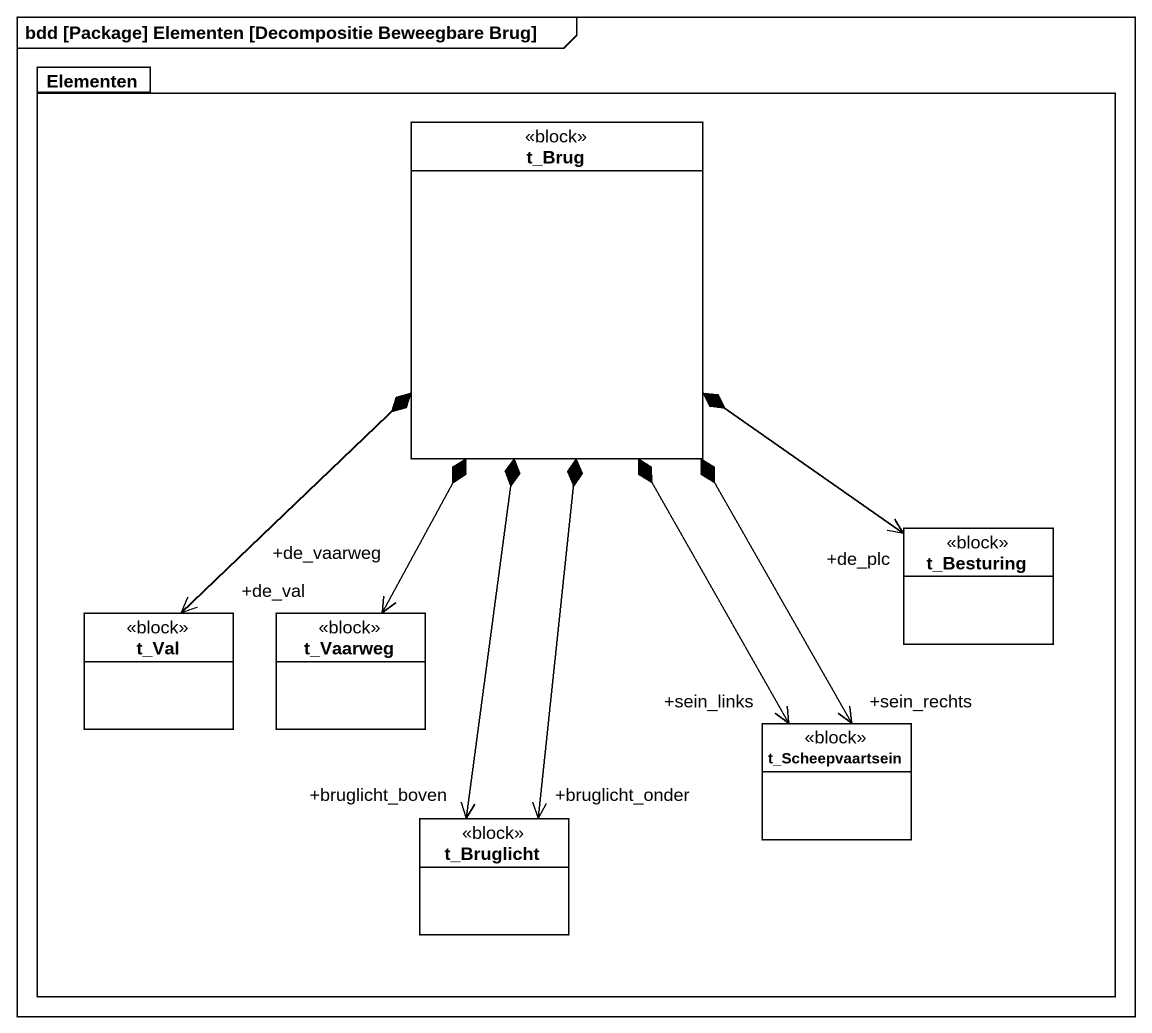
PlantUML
@startuml
mainframe bdd [Package] Elementen [Decompositie Beweegbare Brug]
hide circle
hide empty members
package Elementen {
  class t_Brug <<block>>
  class t_Besturing <<block>>
  class t_Val <<block>>
  class t_Vaarweg <<block>>
  class t_Scheepvaartsein <<block>>
  class t_Bruglicht <<block>>
}
t_Besturing "+de_plc" <-up-* t_Brug
t_Val "+de_val" <-up-* t_Brug
t_Vaarweg "+de_vaarweg" <-up-* t_Brug
t_Scheepvaartsein "+sein_rechts" <-up-* t_Brug
t_Scheepvaartsein "+sein_links" <-up-* t_Brug
t_Bruglicht "+bruglicht_boven" <-up-* t_Brug
t_Bruglicht "+bruglicht_onder" <-up-* t_Brug
@enduml
